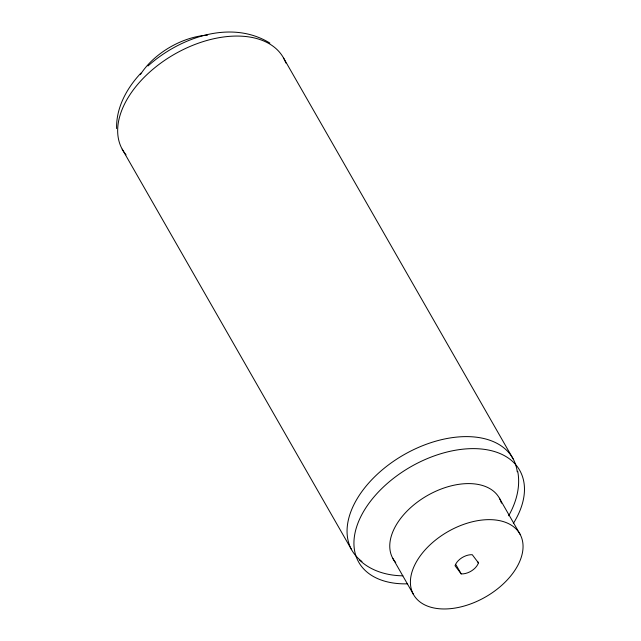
<?xml version="1.0" encoding="UTF-8"?>
<svg xmlns="http://www.w3.org/2000/svg" width="641" height="641" viewBox="0 0 641 641"><rect width="100%" height="100%" fill="white"/><g stroke="black" fill="none" stroke-linecap="round" stroke-linejoin="round"><path stroke-width="0.96" d="M116.598 128.569C116.053 107.608 126.894 88.001 140.932 73.106M508.65 515.781C516.253 502.408 520.724 486.599 517.688 471.231M147.991 65.967C179.504 37.651 230.96 19.03 269.877 43.083M402.901 575.81C387.172 575.658 370.867 570.979 359.321 559.889M478.442 562.886L472.265 554.713A13.181 8.117 -29.8 0 0 455.022 565.723L461.2 573.903A13.181 8.117 -29.8 0 0 478.442 562.886L477.585 561.388M283.667 58.187L513.056 458.74M499.411 498.217L520.059 534.265A61.207 37.683 -29.8 0 1 455.759 607.948A61.207 37.683 -29.8 0 1 424.374 550.707A61.207 37.683 -29.8 0 1 520.059 534.265M456.039 564.889L461.2 573.903M392.757 558.303L413.405 594.351M122.191 149.161L351.58 549.714M395.745 562.55A61.207 37.683 -29.8 0 1 428.052 495.164A61.207 37.683 -29.8 0 1 501.43 503.153M407.628 583.831A92.673 57.057 -29.8 0 1 361.524 515.228A92.673 57.057 -29.8 0 1 477.914 448.748A92.673 57.057 -29.8 0 1 513.329 523.449M361.965 561.516A92.673 57.057 -29.8 0 1 403.477 454.998A92.673 57.057 -29.8 0 1 517.247 471.808M140.363 74.628A61.207 37.683 -29.8 0 1 207.596 35.119M126.053 154.826A92.673 57.057 -29.8 0 1 174.408 54.261A92.673 57.057 -29.8 0 1 285.862 63.034"/></g></svg>
